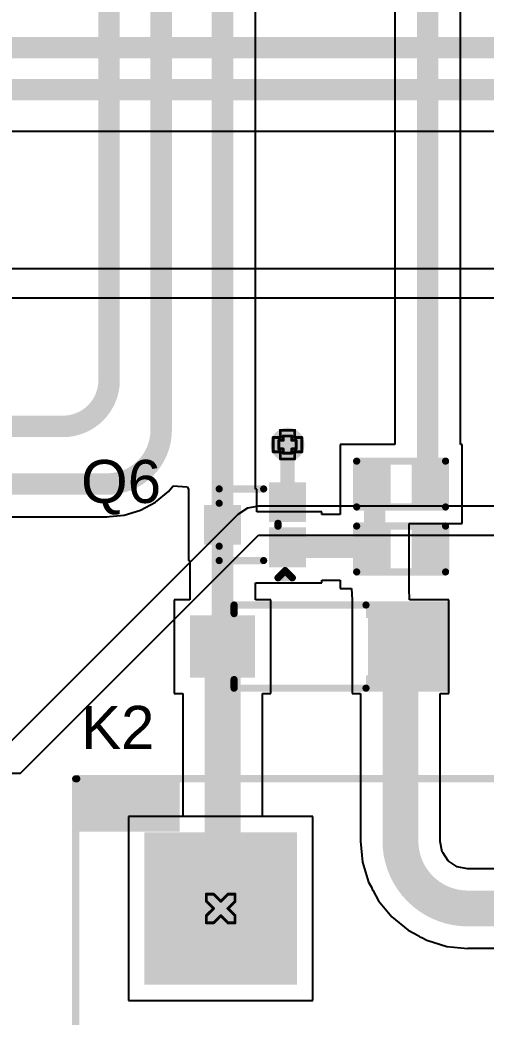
# Model space of a CAD drawing. Header units: inches. Extents: x -3 to 195, y 0 to 199.
# Drawn here: x 1.002 to 1.327, y 1.478 to 2.174 of the extents above; entities that cross this region are included whole.
import ezdxf

# ---------------------------------------------------------------- set-up
doc = ezdxf.new("R2010")
doc.units = ezdxf.units.IN
doc.header["$MEASUREMENT"] = 0
for name, color, linetype in [('Bottom Layer', 5, 'Continuous'), ('Bottom Solder', 6, 'Continuous'), ('Drill Drawing', 1, 'Continuous'), ('Multi-Layer', 9, 'Continuous'), ('Pad Holes', 156, 'Continuous'), ('Top Layer', 1, 'Continuous'), ('Top Overlay', 2, 'Continuous'), ('Top Paste', 8, 'Continuous'), ('Top Solder', 216, 'Continuous'), ('Via Holes', 16, 'Continuous')]:
    doc.layers.add(name, color=color, linetype=linetype)
doc.styles.add('Arial', font='', dxfattribs={"height": 0.2})
doc.styles.get('Arial').set_extended_font_data('Arial')

# ---------------------------------------------------------------- blocks, each defined once
blk = doc.blocks.new('R___0402_49')
at = {"layer": 'Top Layer'}
for points in [[(-0.0274996, -0.0124999), (-0.0274996, 0.0125001), (-0.009499599999999999, 0.0125001), (-0.009499600000000002, -0.0124999)], [(0.009500299999999998, -0.0124999), (0.009500300000000001, 0.0125001), (0.0275003, 0.0125001), (0.0275003, -0.0124999)]]:
    blk.add_hatch(color=1, dxfattribs=at).paths.add_polyline_path(points)
at = {"layer": 'Top Paste'}
for points in [[(-0.0274996, -0.0124999), (-0.0274996, 0.0125001), (-0.009499599999999999, 0.0125001), (-0.009499600000000002, -0.0124999)], [(0.009500299999999998, -0.0124999), (0.009500300000000001, 0.0125001), (0.0275003, 0.0125001), (0.0275003, -0.0124999)]]:
    blk.add_hatch(color=8, dxfattribs=at).paths.add_polyline_path(points)
at = {"layer": 'Top Solder'}
for points in [[(-0.029665, -0.0146653), (-0.029665, 0.0146655), (-0.007334199999999998, 0.0146655), (-0.007334200000000002, -0.0146653)], [(0.007334899999999998, -0.0146653), (0.007334900000000002, 0.0146655), (0.0296657, 0.0146655), (0.0296657, -0.0146653)]]:
    blk.add_hatch(color=216, dxfattribs=at).paths.add_polyline_path(points)
at = {"layer": 'Top Overlay'}
for points in [[(-0.0309995, 0.0160001, 0.005, 0.005, 0), (-0.0309996, -0.0159998, 0.005, 0.005, 0)], [(0.0310004, 0.0160001, 0.005, 0.005, 0), (-0.0309995, 0.0160001, 0.005, 0.005, 0)], [(0.0310004, 0.0160001, 0.005, 0.005, 0), (0.0310004, -0.0159998, 0.005, 0.005, 0)], [(0.0310004, -0.0159998, 0.005, 0.005, 0), (-0.0309996, -0.0159998, 0.005, 0.005, 0)], [(0.0320004, -0.0169998, 0.000127, 0.000127, 0), (-0.0319996, -0.017, 0.000127, 0.000127, 0)]]:
    blk.add_lwpolyline(points, format="xyseb", dxfattribs=at)
for points in [[(-0.0322495, 0.0160001, 0.0025, 0.0025, 1), (-0.0297495, 0.0160001, 0.0025, 0.0025, 1)], [(-0.0322495, 0.0160001, 0.0025, 0.0025, 1), (-0.0297495, 0.0160001, 0.0025, 0.0025, 1)], [(0.0297504, 0.0160001, 0.0025, 0.0025, 1), (0.0322504, 0.0160001, 0.0025, 0.0025, 1)], [(0.0297504, 0.0160001, 0.0025, 0.0025, 1), (0.0322504, 0.0160001, 0.0025, 0.0025, 1)], [(-0.0322496, -0.0159998, 0.0025, 0.0025, 1), (-0.0297496, -0.0159998, 0.0025, 0.0025, 1)], [(-0.0322496, -0.0159998, 0.0025, 0.0025, 1), (-0.0297496, -0.0159998, 0.0025, 0.0025, 1)], [(0.0297504, -0.0159998, 0.0025, 0.0025, 1), (0.0322504, -0.0159998, 0.0025, 0.0025, 1)], [(0.0297504, -0.0159998, 0.0025, 0.0025, 1), (0.0322504, -0.0159998, 0.0025, 0.0025, 1)], [(-0.0320313, -0.017, 6.35e-05, 6.35e-05, 1), (-0.0319679, -0.017, 6.35e-05, 6.35e-05, 1)], [(0.0319687, -0.0169998, 6.35e-05, 6.35e-05, 1), (0.0320321, -0.0169998, 6.35e-05, 6.35e-05, 1)]]:
    blk.add_lwpolyline(points, format="xyseb", close=True, dxfattribs=at)
blk = doc.blocks.new('R___0402_51')
at = {"layer": 'Top Layer'}
for points in [[(-0.0275004, -0.0125008), (-0.0275004, 0.0124992), (-0.009500399999999999, 0.0124992), (-0.0095004, -0.0125008)], [(0.009499599999999999, -0.0125008), (0.009499600000000002, 0.0124992), (0.0274996, 0.0124992), (0.0274996, -0.0125008)]]:
    blk.add_hatch(color=1, dxfattribs=at).paths.add_polyline_path(points)
at = {"layer": 'Top Paste'}
for points in [[(-0.0275004, -0.0125008), (-0.0275004, 0.0124992), (-0.009500399999999999, 0.0124992), (-0.0095004, -0.0125008)], [(0.009499599999999999, -0.0125008), (0.009499600000000002, 0.0124992), (0.0274996, 0.0124992), (0.0274996, -0.0125008)]]:
    blk.add_hatch(color=8, dxfattribs=at).paths.add_polyline_path(points)
at = {"layer": 'Top Solder'}
for points in [[(-0.0296658, -0.0146662), (-0.0296658, 0.0146646), (-0.007334999999999999, 0.0146646), (-0.007335000000000001, -0.0146662)], [(0.007334199999999998, -0.0146662), (0.007334200000000002, 0.0146646), (0.029665, 0.0146646), (0.029665, -0.0146662)]]:
    blk.add_hatch(color=216, dxfattribs=at).paths.add_polyline_path(points)
at = {"layer": 'Top Overlay'}
for points in [[(0.0309996, 0.0159991, 0.005, 0.005, 0), (-0.0310004, 0.0159991, 0.005, 0.005, 0)], [(-0.0310004, 0.0159991, 0.005, 0.005, 0), (-0.0310004, -0.0160008, 0.005, 0.005, 0)], [(0.0309996, 0.0159991, 0.005, 0.005, 0), (0.0309996, -0.0160008, 0.005, 0.005, 0)], [(0.0309996, -0.0160008, 0.005, 0.005, 0), (-0.0310004, -0.0160008, 0.005, 0.005, 0)], [(0.0319996, -0.0170007, 0.000127, 0.000127, 0), (-0.0320004, -0.0170008, 0.000127, 0.000127, 0)]]:
    blk.add_lwpolyline(points, format="xyseb", dxfattribs=at)
for points in [[(-0.0322504, 0.0159991, 0.0025, 0.0025, 1), (-0.0297504, 0.0159991, 0.0025, 0.0025, 1)], [(-0.0322504, 0.0159991, 0.0025, 0.0025, 1), (-0.0297504, 0.0159991, 0.0025, 0.0025, 1)], [(0.0297496, 0.0159991, 0.0025, 0.0025, 1), (0.0322496, 0.0159991, 0.0025, 0.0025, 1)], [(0.0297496, 0.0159991, 0.0025, 0.0025, 1), (0.0322496, 0.0159991, 0.0025, 0.0025, 1)], [(-0.0322504, -0.0160008, 0.0025, 0.0025, 1), (-0.0297504, -0.0160008, 0.0025, 0.0025, 1)], [(-0.0322504, -0.0160008, 0.0025, 0.0025, 1), (-0.0297504, -0.0160008, 0.0025, 0.0025, 1)], [(0.0297496, -0.0160008, 0.0025, 0.0025, 1), (0.0322496, -0.0160008, 0.0025, 0.0025, 1)], [(0.0297496, -0.0160008, 0.0025, 0.0025, 1), (0.0322496, -0.0160008, 0.0025, 0.0025, 1)], [(-0.0320321, -0.0170008, 6.35e-05, 6.35e-05, 1), (-0.0319687, -0.0170008, 6.35e-05, 6.35e-05, 1)], [(0.0319679, -0.0170007, 6.35e-05, 6.35e-05, 1), (0.0320313, -0.0170007, 6.35e-05, 6.35e-05, 1)]]:
    blk.add_lwpolyline(points, format="xyseb", close=True, dxfattribs=at)
blk = doc.blocks.new('SOT_723_78')
at = {"layer": 'Top Layer'}
for points in [[(-0.0098427, 0.03149575), (0.0098423, 0.03149575), (0.0098423, 0.01377925), (-0.0098427, 0.01377925)], [(-0.025591, -0.01378015), (-0.005906, -0.01378015), (-0.005906, -0.03149665), (-0.025591, -0.03149665)], [(0.0059052, -0.01378025), (0.0255902, -0.01378025), (0.0255902, -0.03149675), (0.0059052, -0.03149675)]]:
    blk.add_hatch(color=1, dxfattribs=at).paths.add_polyline_path(points)
at = {"layer": 'Top Paste'}
for points in [[(-0.0098427, 0.03149575), (0.0098423, 0.03149575), (0.0098423, 0.01377925), (-0.0098427, 0.01377925)], [(-0.025591, -0.01378015), (-0.005906, -0.01378015), (-0.005906, -0.03149665), (-0.025591, -0.03149665)], [(0.0059052, -0.01378025), (0.0255902, -0.01378025), (0.0255902, -0.03149675), (0.0059052, -0.03149675)]]:
    blk.add_hatch(color=8, dxfattribs=at).paths.add_polyline_path(points)
at = {"layer": 'Top Solder'}
for points in [[(-0.0138427, 0.03549575), (0.0138423, 0.03549575), (0.0138423, 0.00977925), (-0.0138427, 0.00977925)], [(-0.029591, -0.00978015), (-0.001906, -0.00978015), (-0.001906, -0.03549665), (-0.029591, -0.03549665)], [(0.0019052, -0.00978025), (0.0295902, -0.00978025), (0.0295902, -0.03549675), (0.0019052, -0.03549675)]]:
    blk.add_hatch(color=216, dxfattribs=at).paths.add_polyline_path(points)
at = {"layer": 'Top Overlay'}
for points in [[(-0.0250004, 0.0249995, 0.005, 0.005, 0), (-0.0250005, -0.0060004, 0.005, 0.005, 0)], [(-0.0250004, 0.0249995, 0.005, 0.005, 0), (-0.0250005, -0.0060004, 0.005, 0.005, 0)], [(-0.0250004, 0.0249995, 0.005, 0.005, 0), (-0.0150004, 0.0249994, 0.005, 0.005, 0)], [(-0.0250004, 0.0249995, 0.005, 0.005, 0), (-0.0150004, 0.0249994, 0.005, 0.005, 0)], [(0.0249997, 0.0249995, 0.005, 0.005, 0), (0.0149996, 0.0249994, 0.005, 0.005, 0)], [(0.0249997, 0.0249995, 0.005, 0.005, 0), (0.0249997, -0.0060005, 0.005, 0.005, 0)], [(-0.0370003, -0.0160005, 0.005, 0.005, 0), (-0.0370003, -0.0260006, 0.005, 0.005, 0)], [(-0.0370003, -0.0160005, 0.005, 0.005, 0), (-0.0320003, -0.0210005, 0.005, 0.005, 0)], [(-0.0010002, -0.0160005, 0.005, 0.005, 0), (0.0009996, -0.0160005, 0.005, 0.005, 0)], [(-0.0320003, -0.0210005, 0.005, 0.005, 0), (-0.0370003, -0.0260006, 0.005, 0.005, 0)]]:
    blk.add_lwpolyline(points, format="xyseb", dxfattribs=at)
for points in [[(-0.0262504, 0.0249995, 0.0025, 0.0025, 1), (-0.0237504, 0.0249995, 0.0025, 0.0025, 1)], [(-0.0262504, 0.0249995, 0.0025, 0.0025, 1), (-0.0237504, 0.0249995, 0.0025, 0.0025, 1)], [(-0.0262504, 0.0249995, 0.0025, 0.0025, 1), (-0.0237504, 0.0249995, 0.0025, 0.0025, 1)], [(-0.0262504, 0.0249995, 0.0025, 0.0025, 1), (-0.0237504, 0.0249995, 0.0025, 0.0025, 1)], [(-0.0162504, 0.0249994, 0.0025, 0.0025, 1), (-0.0137504, 0.0249994, 0.0025, 0.0025, 1)], [(-0.0162504, 0.0249994, 0.0025, 0.0025, 1), (-0.0137504, 0.0249994, 0.0025, 0.0025, 1)], [(0.0137496, 0.0249994, 0.0025, 0.0025, 1), (0.0162496, 0.0249994, 0.0025, 0.0025, 1)], [(0.0237497, 0.0249995, 0.0025, 0.0025, 1), (0.0262497, 0.0249995, 0.0025, 0.0025, 1)], [(0.0237497, 0.0249995, 0.0025, 0.0025, 1), (0.0262497, 0.0249995, 0.0025, 0.0025, 1)], [(-0.0262505, -0.0060004, 0.0025, 0.0025, 1), (-0.0237505, -0.0060004, 0.0025, 0.0025, 1)], [(-0.0262505, -0.0060004, 0.0025, 0.0025, 1), (-0.0237505, -0.0060004, 0.0025, 0.0025, 1)], [(0.0237497, -0.0060005, 0.0025, 0.0025, 1), (0.0262497, -0.0060005, 0.0025, 0.0025, 1)], [(-0.0382503, -0.0160005, 0.0025, 0.0025, 1), (-0.0357503, -0.0160005, 0.0025, 0.0025, 1)], [(-0.0382503, -0.0160005, 0.0025, 0.0025, 1), (-0.0357503, -0.0160005, 0.0025, 0.0025, 1)], [(-0.0022502, -0.0160005, 0.0025, 0.0025, 1), (0.0002498, -0.0160005, 0.0025, 0.0025, 1)], [(-0.0002504, -0.0160005, 0.0025, 0.0025, 1), (0.0022496, -0.0160005, 0.0025, 0.0025, 1)], [(-0.0332503, -0.0210005, 0.0025, 0.0025, 1), (-0.0307503, -0.0210005, 0.0025, 0.0025, 1)], [(-0.0332503, -0.0210005, 0.0025, 0.0025, 1), (-0.0307503, -0.0210005, 0.0025, 0.0025, 1)], [(-0.0382503, -0.0260006, 0.0025, 0.0025, 1), (-0.0357503, -0.0260006, 0.0025, 0.0025, 1)], [(-0.0382503, -0.0260006, 0.0025, 0.0025, 1), (-0.0357503, -0.0260006, 0.0025, 0.0025, 1)]]:
    blk.add_lwpolyline(points, format="xyseb", close=True, dxfattribs=at)
blk = doc.blocks.new('G5RL_1A_E_HR_DC5_89')
at = {"layer": 'Bottom Layer'}
blk.add_hatch(color=5, dxfattribs=at).paths.add_polyline_path([(-0.5413634, -0.0984365), (-0.4429384, -0.0984365), (-0.4429384, -0.1968615), (-0.5413634, -0.1968615)])
at = {"layer": 'Bottom Solder'}
blk.add_hatch(color=6, dxfattribs=at).paths.add_polyline_path([(-0.5453634, -0.0944365), (-0.4389384, -0.0944365), (-0.4389384, -0.2008615), (-0.5453634, -0.2008615)])
at = {"layer": 'Multi-Layer'}
blk.add_hatch(color=9, dxfattribs=at).paths.add_polyline_path([(-0.5413634, -0.0984365), (-0.4429384, -0.0984365), (-0.4429384, -0.1968615), (-0.5413634, -0.1968615)])
at = {"layer": 'Pad Holes'}
h = blk.add_hatch(color=7, dxfattribs=at)
edge = h.paths.add_edge_path()
edge.add_arc((-0.4921509, -0.147649), 0.029528, 0, 360)
at = {"layer": 'Top Layer'}
blk.add_hatch(color=1, dxfattribs=at).paths.add_polyline_path([(-0.5413634, -0.0984365), (-0.4429384, -0.0984365), (-0.4429384, -0.1968615), (-0.5413634, -0.1968615)])
at = {"layer": 'Top Overlay'}
blk.add_hatch(color=2, dxfattribs=at).paths.add_polyline_path([(-0.5827041, -0.24876), (-0.5458461, -0.24876), (-0.5458461, -0.176252), (-0.5827041, -0.176252)])
at = {"layer": 'Top Solder'}
blk.add_hatch(color=216, dxfattribs=at).paths.add_polyline_path([(-0.5453634, -0.0944365), (-0.4389384, -0.0944365), (-0.4389384, -0.2008615), (-0.5453634, -0.2008615)])
at = {"layer": 'Top Overlay'}
for points in [[(-0.5826769, -0.248009, 0.005, 0.005, 0), (-0.5826769, 0.251991, 0.005, 0.005, 0)], [(-0.5826769, -0.248009, 0.005, 0.005, 0), (-0.5826769, 0.251991, 0.005, 0.005, 0)], [(0.5590531, -0.248789, 0.005, 0.005, 0), (-0.5826769, -0.248789, 0.005, 0.005, 0)]]:
    blk.add_lwpolyline(points, format="xyseb", dxfattribs=at)
for points in [[(-0.5839269, -0.248009, 0.0025, 0.0025, 1), (-0.5814269, -0.248009, 0.0025, 0.0025, 1)], [(-0.5839269, -0.248009, 0.0025, 0.0025, 1), (-0.5814269, -0.248009, 0.0025, 0.0025, 1)], [(-0.5839269, -0.248789, 0.0025, 0.0025, 1), (-0.5814269, -0.248789, 0.0025, 0.0025, 1)]]:
    blk.add_lwpolyline(points, format="xyseb", close=True, dxfattribs=at)
blk = doc.blocks.new('SOD_123_123')
at = {"layer": 'Top Layer'}
for points in [[(-0.0433073, 0.01771695), (-0.0433073, -0.01771615), (-0.0807089, -0.01771615), (-0.0807089, 0.01771695)], [(0.0807088, 0.01771695), (0.0807088, -0.01771615), (0.0433072, -0.01771615), (0.0433072, 0.01771695)]]:
    blk.add_hatch(color=1, dxfattribs=at).paths.add_polyline_path(points)
at = {"layer": 'Top Overlay'}
for points in [[(0.0380001, 0.0200008), (0.0966341, 0.0200008), (0.0966341, 0.0314968), (0.0380001, 0.0314968)], [(0.0834586, -0.0310002), (0.0966346, -0.0310002), (0.0966346, 0.0309998), (0.0834586, 0.0309998)], [(0.0380003, -0.0314976), (0.0966343, -0.0314976), (0.0966343, -0.0200016), (0.0380003, -0.0200016)]]:
    blk.add_hatch(color=2, dxfattribs=at).paths.add_polyline_path(points)
at = {"layer": 'Top Paste'}
for points in [[(-0.0433073, 0.01771695), (-0.0433073, -0.01771615), (-0.0807089, -0.01771615), (-0.0807089, 0.01771695)], [(0.0807088, 0.01771695), (0.0807088, -0.01771615), (0.0433072, -0.01771615), (0.0433072, 0.01771695)]]:
    blk.add_hatch(color=8, dxfattribs=at).paths.add_polyline_path(points)
at = {"layer": 'Top Solder'}
for points in [[(-0.0393073, 0.02171695), (-0.0393073, -0.02171615), (-0.0847089, -0.02171615), (-0.0847089, 0.02171695)], [(0.0847088, 0.02171695), (0.0847088, -0.02171615), (0.0393072, -0.02171615), (0.0393072, 0.02171695)]]:
    blk.add_hatch(color=216, dxfattribs=at).paths.add_polyline_path(points)
at = {"layer": 'Top Overlay'}
for points in [[(-0.054, 0.0230004, 0.005, 0.005, 0), (-0.054, 0.0290004, 0.005, 0.005, 0)], [(-0.054, 0.0290004, 0.005, 0.005, 0), (0.038, 0.0290004, 0.005, 0.005, 0)], [(-0.0540001, -0.0289997, 0.005, 0.005, 0), (-0.054, -0.0229995, 0.005, 0.005, 0)], [(-0.0540001, -0.0289997, 0.005, 0.005, 0), (0.038, -0.0289996, 0.005, 0.005, 0)]]:
    blk.add_lwpolyline(points, format="xyseb", dxfattribs=at)
for points in [[(-0.05525, 0.0290004, 0.0025, 0.0025, 1), (-0.05275, 0.0290004, 0.0025, 0.0025, 1)], [(-0.05525, 0.0290004, 0.0025, 0.0025, 1), (-0.05275, 0.0290004, 0.0025, 0.0025, 1)], [(0.03675, 0.0290004, 0.0025, 0.0025, 1), (0.03925, 0.0290004, 0.0025, 0.0025, 1)], [(-0.05525, 0.0230004, 0.0025, 0.0025, 1), (-0.05275, 0.0230004, 0.0025, 0.0025, 1)], [(-0.05525, -0.0229995, 0.0025, 0.0025, 1), (-0.05275, -0.0229995, 0.0025, 0.0025, 1)], [(-0.0552501, -0.0289997, 0.0025, 0.0025, 1), (-0.0527501, -0.0289997, 0.0025, 0.0025, 1)], [(-0.0552501, -0.0289997, 0.0025, 0.0025, 1), (-0.0527501, -0.0289997, 0.0025, 0.0025, 1)], [(0.03675, -0.0289996, 0.0025, 0.0025, 1), (0.03925, -0.0289996, 0.0025, 0.0025, 1)]]:
    blk.add_lwpolyline(points, format="xyseb", close=True, dxfattribs=at)

msp = doc.modelspace()

# ---------------------------------------------------------------- hatches: boundary and pattern name
at = {"layer": 'Bottom Layer'}
h = msp.add_hatch(color=5, dxfattribs=at)
edge = h.paths.add_edge_path()
edge.add_arc((1.1881228, 1.8772815), 0.011811, 0, 360)
at = {"layer": 'Top Layer'}
h = msp.add_hatch(color=1, dxfattribs=at)
edge = h.paths.add_edge_path()
edge.add_arc((1.1881228, 1.8772815), 0.011811, 0, 360)
at = {"layer": 'Via Holes'}
h = msp.add_hatch(color=7, dxfattribs=at)
edge = h.paths.add_edge_path()
edge.add_arc((1.1881228, 1.8772815), 0.0059055, 0, 360)

# ---------------------------------------------------------------- linework, layer by layer
at = {"layer": 'Bottom Layer'}
for p, q in [((0.4234688, 2.0959999), (2.5739999, 2.0959995)), ((2.465, 2), (0.3198, 2)), ((0.3198008, 1.9796082), (2.4647478, 1.9796082)), ((1.160196, 1.8328396), (1.1535804, 1.8284192)), ((1.1679996, 1.8343919), (1.160196, 1.8328396)), ((1.1680001, 1.8343918), (1.1679996, 1.8343919)), ((2.2359995, 1.8343916), (1.1680001, 1.8343918)), ((1.1535804, 1.8284192), (0.9935785, 1.6684172)), ((1.0020251, 1.6480254), (1.1679996, 1.814)), ((1.1679996, 1.814), (2.2359993, 1.8139998)), ((0.8130255, 1.6480255), (1.0020251, 1.6480254)), ((1.2057495, 1.6178384), (1.0773245, 1.6178384)), ((1.0773245, 1.6178384), (1.0773245, 1.4894134)), ((1.2057495, 1.4894134), (1.2057495, 1.6178384)), ((1.0773245, 1.4894134), (1.2057495, 1.4894134))]:
    msp.add_line(p, q, dxfattribs=at)
for points in [[(0.7494158, 2.1542372, 0.015, 0.015, 0), (2.7792241, 2.1542373, 0.015, 0.015, 0)], [(0.6475763, 2.125, 0.015, 0.015, 0), (2.5911797, 2.125, 0.015, 0.015, 0)]]:
    msp.add_lwpolyline(points, format="xyseb", dxfattribs=at)
at = {"layer": 'Drill Drawing'}
for points in [[(1.1831228, 1.8822815, 0.002, 0.002, 0), (1.1831228, 1.8872815, 0.002, 0.002, 0)], [(1.1831228, 1.8872815, 0.002, 0.002, 0), (1.1931228, 1.8872815, 0.002, 0.002, 0)], [(1.1931228, 1.8822815, 0.002, 0.002, 0), (1.1931228, 1.8872815, 0.002, 0.002, 0)], [(1.1781228, 1.8722815, 0.002, 0.002, 0), (1.1781228, 1.8822815, 0.002, 0.002, 0)], [(1.1781228, 1.8822815, 0.002, 0.002, 0), (1.1831228, 1.8822815, 0.002, 0.002, 0)], [(1.1821228, 1.8742815, 0.002, 0.002, 0), (1.1821228, 1.8802815, 0.002, 0.002, 0)], [(1.1821228, 1.8802815, 0.002, 0.002, 0), (1.1851228, 1.8802815, 0.002, 0.002, 0)], [(1.1851228, 1.8802815, 0.002, 0.002, 0), (1.1851228, 1.8832815, 0.002, 0.002, 0)], [(1.1851228, 1.8832815, 0.002, 0.002, 0), (1.1911228, 1.8832815, 0.002, 0.002, 0)], [(1.1911228, 1.8802815, 0.002, 0.002, 0), (1.1911228, 1.8832815, 0.002, 0.002, 0)], [(1.1911228, 1.8802815, 0.002, 0.002, 0), (1.1941228, 1.8802815, 0.002, 0.002, 0)], [(1.1931228, 1.8822815, 0.002, 0.002, 0), (1.1981228, 1.8822815, 0.002, 0.002, 0)], [(1.1941228, 1.8742815, 0.002, 0.002, 0), (1.1941228, 1.8802815, 0.002, 0.002, 0)], [(1.1981228, 1.8722815, 0.002, 0.002, 0), (1.1981228, 1.8822815, 0.002, 0.002, 0)], [(1.1781228, 1.8722815, 0.002, 0.002, 0), (1.1831228, 1.8722815, 0.002, 0.002, 0)], [(1.1821228, 1.8742815, 0.002, 0.002, 0), (1.1851228, 1.8742815, 0.002, 0.002, 0)], [(1.1831228, 1.8672815, 0.002, 0.002, 0), (1.1831228, 1.8722815, 0.002, 0.002, 0)], [(1.1851228, 1.8712815, 0.002, 0.002, 0), (1.1851228, 1.8742815, 0.002, 0.002, 0)], [(1.1851228, 1.8712815, 0.002, 0.002, 0), (1.1911228, 1.8712815, 0.002, 0.002, 0)], [(1.1911228, 1.8742815, 0.002, 0.002, 0), (1.1941228, 1.8742815, 0.002, 0.002, 0)], [(1.1911228, 1.8712815, 0.002, 0.002, 0), (1.1911228, 1.8742815, 0.002, 0.002, 0)], [(1.1931228, 1.8722815, 0.002, 0.002, 0), (1.1981228, 1.8722815, 0.002, 0.002, 0)], [(1.1931228, 1.8672815, 0.002, 0.002, 0), (1.1931228, 1.8722815, 0.002, 0.002, 0)], [(1.1831228, 1.8672815, 0.002, 0.002, 0), (1.1931228, 1.8672815, 0.002, 0.002, 0)], [(1.131537, 1.5586259, 0.002, 0.002, 0), (1.131537, 1.5636259, 0.002, 0.002, 0)], [(1.131537, 1.5636259, 0.002, 0.002, 0), (1.136537, 1.5636259, 0.002, 0.002, 0)], [(1.131537, 1.5586259, 0.002, 0.002, 0), (1.136537, 1.5536259, 0.002, 0.002, 0)], [(1.136537, 1.5636259, 0.002, 0.002, 0), (1.141537, 1.5586259, 0.002, 0.002, 0)], [(1.141537, 1.5586259, 0.002, 0.002, 0), (1.146537, 1.5636259, 0.002, 0.002, 0)], [(1.146537, 1.5636259, 0.002, 0.002, 0), (1.151537, 1.5636259, 0.002, 0.002, 0)], [(1.146537, 1.5536259, 0.002, 0.002, 0), (1.151537, 1.5586259, 0.002, 0.002, 0)], [(1.151537, 1.5586259, 0.002, 0.002, 0), (1.151537, 1.5636259, 0.002, 0.002, 0)], [(1.131537, 1.5486259, 0.002, 0.002, 0), (1.136537, 1.5536259, 0.002, 0.002, 0)], [(1.146537, 1.5536259, 0.002, 0.002, 0), (1.151537, 1.5486259, 0.002, 0.002, 0)], [(1.131537, 1.5436259, 0.002, 0.002, 0), (1.131537, 1.5486259, 0.002, 0.002, 0)], [(1.131537, 1.5436259, 0.002, 0.002, 0), (1.136537, 1.5436259, 0.002, 0.002, 0)], [(1.136537, 1.5436259, 0.002, 0.002, 0), (1.141537, 1.5486259, 0.002, 0.002, 0)], [(1.141537, 1.5486259, 0.002, 0.002, 0), (1.146537, 1.5436259, 0.002, 0.002, 0)], [(1.146537, 1.5436259, 0.002, 0.002, 0), (1.151537, 1.5436259, 0.002, 0.002, 0)], [(1.151537, 1.5436259, 0.002, 0.002, 0), (1.151537, 1.5486259, 0.002, 0.002, 0)]]:
    msp.add_lwpolyline(points, format="xyseb", dxfattribs=at)
for points in [[(1.1826228, 1.8872815, 0.001, 0.001, 1), (1.1836228, 1.8872815, 0.001, 0.001, 1)], [(1.1826228, 1.8872815, 0.001, 0.001, 1), (1.1836228, 1.8872815, 0.001, 0.001, 1)], [(1.1926228, 1.8872815, 0.001, 0.001, 1), (1.1936228, 1.8872815, 0.001, 0.001, 1)], [(1.1926228, 1.8872815, 0.001, 0.001, 1), (1.1936228, 1.8872815, 0.001, 0.001, 1)], [(1.1776228, 1.8822815, 0.001, 0.001, 1), (1.1786228, 1.8822815, 0.001, 0.001, 1)], [(1.1776228, 1.8822815, 0.001, 0.001, 1), (1.1786228, 1.8822815, 0.001, 0.001, 1)], [(1.1816228, 1.8802815, 0.001, 0.001, 1), (1.1826228, 1.8802815, 0.001, 0.001, 1)], [(1.1816228, 1.8802815, 0.001, 0.001, 1), (1.1826228, 1.8802815, 0.001, 0.001, 1)], [(1.1826228, 1.8822815, 0.001, 0.001, 1), (1.1836228, 1.8822815, 0.001, 0.001, 1)], [(1.1826228, 1.8822815, 0.001, 0.001, 1), (1.1836228, 1.8822815, 0.001, 0.001, 1)], [(1.1846228, 1.8832815, 0.001, 0.001, 1), (1.1856228, 1.8832815, 0.001, 0.001, 1)], [(1.1846228, 1.8832815, 0.001, 0.001, 1), (1.1856228, 1.8832815, 0.001, 0.001, 1)], [(1.1846228, 1.8802815, 0.001, 0.001, 1), (1.1856228, 1.8802815, 0.001, 0.001, 1)], [(1.1846228, 1.8802815, 0.001, 0.001, 1), (1.1856228, 1.8802815, 0.001, 0.001, 1)], [(1.1906228, 1.8832815, 0.001, 0.001, 1), (1.1916228, 1.8832815, 0.001, 0.001, 1)], [(1.1906228, 1.8832815, 0.001, 0.001, 1), (1.1916228, 1.8832815, 0.001, 0.001, 1)], [(1.1906228, 1.8802815, 0.001, 0.001, 1), (1.1916228, 1.8802815, 0.001, 0.001, 1)], [(1.1906228, 1.8802815, 0.001, 0.001, 1), (1.1916228, 1.8802815, 0.001, 0.001, 1)], [(1.1926228, 1.8822815, 0.001, 0.001, 1), (1.1936228, 1.8822815, 0.001, 0.001, 1)], [(1.1926228, 1.8822815, 0.001, 0.001, 1), (1.1936228, 1.8822815, 0.001, 0.001, 1)], [(1.1936228, 1.8802815, 0.001, 0.001, 1), (1.1946228, 1.8802815, 0.001, 0.001, 1)], [(1.1936228, 1.8802815, 0.001, 0.001, 1), (1.1946228, 1.8802815, 0.001, 0.001, 1)], [(1.1976228, 1.8822815, 0.001, 0.001, 1), (1.1986228, 1.8822815, 0.001, 0.001, 1)], [(1.1976228, 1.8822815, 0.001, 0.001, 1), (1.1986228, 1.8822815, 0.001, 0.001, 1)], [(1.1776228, 1.8722815, 0.001, 0.001, 1), (1.1786228, 1.8722815, 0.001, 0.001, 1)], [(1.1776228, 1.8722815, 0.001, 0.001, 1), (1.1786228, 1.8722815, 0.001, 0.001, 1)], [(1.1816228, 1.8742815, 0.001, 0.001, 1), (1.1826228, 1.8742815, 0.001, 0.001, 1)], [(1.1816228, 1.8742815, 0.001, 0.001, 1), (1.1826228, 1.8742815, 0.001, 0.001, 1)], [(1.1826228, 1.8722815, 0.001, 0.001, 1), (1.1836228, 1.8722815, 0.001, 0.001, 1)], [(1.1826228, 1.8722815, 0.001, 0.001, 1), (1.1836228, 1.8722815, 0.001, 0.001, 1)], [(1.1846228, 1.8742815, 0.001, 0.001, 1), (1.1856228, 1.8742815, 0.001, 0.001, 1)], [(1.1846228, 1.8742815, 0.001, 0.001, 1), (1.1856228, 1.8742815, 0.001, 0.001, 1)], [(1.1846228, 1.8712815, 0.001, 0.001, 1), (1.1856228, 1.8712815, 0.001, 0.001, 1)], [(1.1846228, 1.8712815, 0.001, 0.001, 1), (1.1856228, 1.8712815, 0.001, 0.001, 1)], [(1.1906228, 1.8742815, 0.001, 0.001, 1), (1.1916228, 1.8742815, 0.001, 0.001, 1)], [(1.1906228, 1.8742815, 0.001, 0.001, 1), (1.1916228, 1.8742815, 0.001, 0.001, 1)], [(1.1906228, 1.8712815, 0.001, 0.001, 1), (1.1916228, 1.8712815, 0.001, 0.001, 1)], [(1.1906228, 1.8712815, 0.001, 0.001, 1), (1.1916228, 1.8712815, 0.001, 0.001, 1)], [(1.1926228, 1.8722815, 0.001, 0.001, 1), (1.1936228, 1.8722815, 0.001, 0.001, 1)], [(1.1926228, 1.8722815, 0.001, 0.001, 1), (1.1936228, 1.8722815, 0.001, 0.001, 1)], [(1.1936228, 1.8742815, 0.001, 0.001, 1), (1.1946228, 1.8742815, 0.001, 0.001, 1)], [(1.1936228, 1.8742815, 0.001, 0.001, 1), (1.1946228, 1.8742815, 0.001, 0.001, 1)], [(1.1976228, 1.8722815, 0.001, 0.001, 1), (1.1986228, 1.8722815, 0.001, 0.001, 1)], [(1.1976228, 1.8722815, 0.001, 0.001, 1), (1.1986228, 1.8722815, 0.001, 0.001, 1)], [(1.1826228, 1.8672815, 0.001, 0.001, 1), (1.1836228, 1.8672815, 0.001, 0.001, 1)], [(1.1826228, 1.8672815, 0.001, 0.001, 1), (1.1836228, 1.8672815, 0.001, 0.001, 1)], [(1.1926228, 1.8672815, 0.001, 0.001, 1), (1.1936228, 1.8672815, 0.001, 0.001, 1)], [(1.1926228, 1.8672815, 0.001, 0.001, 1), (1.1936228, 1.8672815, 0.001, 0.001, 1)], [(1.131037, 1.5636259, 0.001, 0.001, 1), (1.132037, 1.5636259, 0.001, 0.001, 1)], [(1.131037, 1.5636259, 0.001, 0.001, 1), (1.132037, 1.5636259, 0.001, 0.001, 1)], [(1.131037, 1.5586259, 0.001, 0.001, 1), (1.132037, 1.5586259, 0.001, 0.001, 1)], [(1.131037, 1.5586259, 0.001, 0.001, 1), (1.132037, 1.5586259, 0.001, 0.001, 1)], [(1.136037, 1.5636259, 0.001, 0.001, 1), (1.137037, 1.5636259, 0.001, 0.001, 1)], [(1.136037, 1.5636259, 0.001, 0.001, 1), (1.137037, 1.5636259, 0.001, 0.001, 1)], [(1.141037, 1.5586259, 0.001, 0.001, 1), (1.142037, 1.5586259, 0.001, 0.001, 1)], [(1.141037, 1.5586259, 0.001, 0.001, 1), (1.142037, 1.5586259, 0.001, 0.001, 1)], [(1.146037, 1.5636259, 0.001, 0.001, 1), (1.147037, 1.5636259, 0.001, 0.001, 1)], [(1.146037, 1.5636259, 0.001, 0.001, 1), (1.147037, 1.5636259, 0.001, 0.001, 1)], [(1.151037, 1.5636259, 0.001, 0.001, 1), (1.152037, 1.5636259, 0.001, 0.001, 1)], [(1.151037, 1.5636259, 0.001, 0.001, 1), (1.152037, 1.5636259, 0.001, 0.001, 1)], [(1.151037, 1.5586259, 0.001, 0.001, 1), (1.152037, 1.5586259, 0.001, 0.001, 1)], [(1.151037, 1.5586259, 0.001, 0.001, 1), (1.152037, 1.5586259, 0.001, 0.001, 1)], [(1.136037, 1.5536259, 0.001, 0.001, 1), (1.137037, 1.5536259, 0.001, 0.001, 1)], [(1.136037, 1.5536259, 0.001, 0.001, 1), (1.137037, 1.5536259, 0.001, 0.001, 1)], [(1.146037, 1.5536259, 0.001, 0.001, 1), (1.147037, 1.5536259, 0.001, 0.001, 1)], [(1.146037, 1.5536259, 0.001, 0.001, 1), (1.147037, 1.5536259, 0.001, 0.001, 1)], [(1.131037, 1.5486259, 0.001, 0.001, 1), (1.132037, 1.5486259, 0.001, 0.001, 1)], [(1.131037, 1.5486259, 0.001, 0.001, 1), (1.132037, 1.5486259, 0.001, 0.001, 1)], [(1.131037, 1.5436259, 0.001, 0.001, 1), (1.132037, 1.5436259, 0.001, 0.001, 1)], [(1.131037, 1.5436259, 0.001, 0.001, 1), (1.132037, 1.5436259, 0.001, 0.001, 1)], [(1.136037, 1.5436259, 0.001, 0.001, 1), (1.137037, 1.5436259, 0.001, 0.001, 1)], [(1.136037, 1.5436259, 0.001, 0.001, 1), (1.137037, 1.5436259, 0.001, 0.001, 1)], [(1.141037, 1.5486259, 0.001, 0.001, 1), (1.142037, 1.5486259, 0.001, 0.001, 1)], [(1.141037, 1.5486259, 0.001, 0.001, 1), (1.142037, 1.5486259, 0.001, 0.001, 1)], [(1.146037, 1.5436259, 0.001, 0.001, 1), (1.147037, 1.5436259, 0.001, 0.001, 1)], [(1.146037, 1.5436259, 0.001, 0.001, 1), (1.147037, 1.5436259, 0.001, 0.001, 1)], [(1.151037, 1.5486259, 0.001, 0.001, 1), (1.152037, 1.5486259, 0.001, 0.001, 1)], [(1.151037, 1.5486259, 0.001, 0.001, 1), (1.152037, 1.5486259, 0.001, 0.001, 1)], [(1.151037, 1.5436259, 0.001, 0.001, 1), (1.152037, 1.5436259, 0.001, 0.001, 1)], [(1.151037, 1.5436259, 0.001, 0.001, 1), (1.152037, 1.5436259, 0.001, 0.001, 1)]]:
    msp.add_lwpolyline(points, format="xyseb", close=True, dxfattribs=at)
at = {"layer": 'Top Layer'}
for p, q in [((1.2629079, 2.2837498), (1.2629079, 1.8772816)), ((1.3087895, 1.8772816), (1.3087895, 2.2837498)), ((1.1657876, 1.8462147), (1.1657876, 2.2282788)), ((1.2629079, 1.8772816), (1.2248487, 1.8772816)), ((1.2248487, 1.8772816), (1.2248487, 1.8285629)), ((1.3098487, 1.8772816), (1.3087895, 1.8772816)), ((1.3098487, 1.8222816), (1.3098487, 1.8772816)), ((1.0959681, 1.8371622), (1.1051137, 1.8446679)), ((1.1051137, 1.8446679), (1.108304, 1.8485553)), ((1.108304, 1.8485553), (1.1180428, 1.8478114)), ((1.1180428, 1.8478114), (1.1189886, 1.8462146)), ((1.1189886, 1.8462146), (1.1189886, 1.7965297)), ((1.166705, 1.8462147), (1.1657876, 1.8462147)), ((1.166705, 1.8304664), (1.166705, 1.8462147)), ((1.0855339, 1.8315851), (1.0959681, 1.8371622)), ((1.0742122, 1.8281507), (1.0855339, 1.8315851)), ((1.2119809, 1.8304664), (1.166705, 1.8304664)), ((1.2119809, 1.8285629), (1.2119809, 1.8304664)), ((0.8522289, 1.8268408), (1.062438, 1.8268408)), ((1.062438, 1.8268408), (1.0639337, 1.8271383)), ((1.0639337, 1.8271383), (1.0742122, 1.8281507)), ((1.2248487, 1.8285629), (1.2119809, 1.8285629)), ((1.2728525, 1.7770871), (1.2728525, 1.8222816)), ((1.2728525, 1.8222816), (1.3098487, 1.8222816)), ((1.1189886, 1.7965297), (1.119906, 1.7965297)), ((1.119906, 1.7965297), (1.119906, 1.769087)), ((1.2119809, 1.7807814), (1.2119809, 1.7826813)), ((1.2119809, 1.7826813), (1.2248525, 1.7826813)), ((1.2248525, 1.7826813), (1.2248525, 1.7769577)), ((1.1657876, 1.769087), (1.1657876, 1.7807814)), ((1.1657876, 1.7807814), (1.2119809, 1.7807814)), ((1.2248525, 1.7769577), (1.2328499, 1.7769577)), ((1.2328499, 1.7769577), (1.233162, 1.769087)), ((1.2728526, 1.7769577), (1.2728525, 1.7770871)), ((1.2731647, 1.769087), (1.2728526, 1.7769577)), ((1.119906, 1.769087), (1.109146, 1.769087)), ((1.109146, 1.769087), (1.109146, 1.703654)), ((1.1765476, 1.769087), (1.1657876, 1.769087)), ((1.1765476, 1.703654), (1.1765476, 1.769087)), ((1.233162, 1.769087), (1.2331621, 1.7689576)), ((1.2331621, 1.7689576), (1.2331621, 1.703654)), ((1.3005637, 1.769087), (1.2731647, 1.769087)), ((1.3005637, 1.703654), (1.3005637, 1.769087)), ((1.109146, 1.703654), (1.1151095, 1.703654)), ((1.1151095, 1.703654), (1.1151095, 1.6178384)), ((1.1705841, 1.6178384), (1.1705841, 1.703654)), ((1.1705841, 1.703654), (1.1765476, 1.703654)), ((1.2331621, 1.703654), (1.2391256, 1.703654)), ((1.2391256, 1.703654), (1.2391256, 1.6006657)), ((1.2946002, 1.6006657), (1.2946002, 1.703654)), ((1.2946002, 1.703654), (1.3005637, 1.703654)), ((1.1151095, 1.6178384), (1.0773245, 1.6178384)), ((1.0773245, 1.6178384), (1.0773245, 1.4894134)), ((1.2057495, 1.6178384), (1.1705841, 1.6178384)), ((1.2057495, 1.4894134), (1.2057495, 1.6178384)), ((1.2391256, 1.6006657), (1.2390022, 1.6006657)), ((1.2390022, 1.6006657), (1.2404414, 1.5860533)), ((1.2945563, 1.600332), (1.2946002, 1.6006657)), ((1.2959676, 1.5932367), (1.2945563, 1.600332)), ((1.296389, 1.5926062), (1.2959676, 1.5932367)), ((1.3001758, 1.5869388), (1.296389, 1.5926062)), ((1.3058432, 1.583152), (1.3001758, 1.5869388)), ((1.2404414, 1.5860533), (1.2447037, 1.5720025)), ((1.3064737, 1.5827306), (1.3058432, 1.583152)), ((1.313569, 1.5813193), (1.3064737, 1.5827306)), ((1.3139027, 1.5813632), (1.313569, 1.5813193)), ((1.378823, 1.5813632), (1.3139027, 1.5813632)), ((1.2447037, 1.5720025), (1.2466064, 1.568443)), ((1.2466064, 1.568443), (1.2471493, 1.5671323)), ((1.2471493, 1.5671323), (1.2476688, 1.5664553)), ((1.2476688, 1.5664553), (1.2516252, 1.5590532)), ((1.2516252, 1.5590532), (1.26094, 1.547703)), ((1.26094, 1.547703), (1.2722902, 1.5383882)), ((1.2722902, 1.5383882), (1.2796923, 1.5344318)), ((1.2796923, 1.5344318), (1.2803693, 1.5339123)), ((1.2803693, 1.5339123), (1.28168, 1.5333694)), ((1.28168, 1.5333694), (1.2852395, 1.5314667)), ((1.2852395, 1.5314667), (1.2992903, 1.5272044)), ((1.2992903, 1.5272044), (1.3139027, 1.5257652)), ((1.3139027, 1.5257652), (1.3139027, 1.5258886)), ((1.3139027, 1.5258886), (1.378823, 1.5258886)), ((1.0773245, 1.4894134), (1.2057495, 1.4894134))]:
    msp.add_line(p, q, dxfattribs=at)
for points in [[(1.1, 1.8873436, 0.015, 0.015, 0), (1.1, 2.35, 0.015, 0.015, 0)], [(1.2858487, 1.8497816, 0.015, 0.015, 0), (1.2858487, 2.2837498, 0.015, 0.015, 0)], [(1.063689, 1.9221295, 0.015, 0.015, 0), (1.063689, 2.27, 0.015, 0.015, 0)], [(1.1428468, 1.7363705, 0.015, 0.015, 0), (1.1428468, 2.2355137, 0.015, 0.015, 0)], [(1.063689, 1.9221295, 0.015, 0.015, -0.4142135623730951), (1.0315595, 1.89, 0.015, 0.015, 0)], [(0.711474, 1.89, 0.015, 0.015, 0), (1.0315595, 1.89, 0.015, 0.015, 0)], [(1.1, 1.8873436, 0.015, 0.015, -0.4142135623730951), (1.062438, 1.8497816, 0.015, 0.015, 0)], [(1.1881228, 1.8371201, 0.01, 0.01, 0), (1.1881228, 1.8772815, 0.01, 0.01, 0)], [(0.8282289, 1.8497816, 0.015, 0.015, 0), (1.062438, 1.8497816, 0.015, 0.015, 0)], [(1.2488467, 1.8044577, 0.015, 0.015, 0), (1.2488467, 1.8497815, 0.015, 0.015, 0)], [(1.1881228, 1.8056221, 0.015, 0.015, 0), (1.2461821, 1.8056221, 0.015, 0.015, 0)], [(1.2461821, 1.8056221, 0.015, 0.015, 0), (1.2488466, 1.8029576, 0.015, 0.015, 0)], [(1.2488466, 1.7994576, 0.015, 0.015, 0), (1.2488466, 1.8029576, 0.015, 0.015, 0)], [(1.2488466, 1.7994576, 0.015, 0.015, 0), (1.2488467, 1.7994577, 0.015, 0.015, 0)], [(1.1428468, 1.5549357, 0.025, 0.025, 0), (1.1428468, 1.7363705, 0.025, 0.025, 0)], [(1.2668629, 1.6006657, 0.025, 0.025, 0), (1.2668629, 1.7363705, 0.025, 0.025, 0)], [(1.2711705, 1.581001, 0.025, 0.025, -0.108242340549097), (1.2668629, 1.6006657, 0.025, 0.025, 0)], [(1.294238, 1.5579335, 0.025, 0.025, -0.1789275800620302), (1.2711705, 1.581001, 0.025, 0.025, 0)], [(1.3139027, 1.5536259, 0.025, 0.025, -0.1082423405490969), (1.294238, 1.5579335, 0.025, 0.025, 0)], [(1.3139027, 1.5536259, 0.025, 0.025, 0), (1.436837, 1.5536259, 0.025, 0.025, 0)], [(1.141537, 1.5536259, 0.015, 0.015, 0), (1.1428468, 1.5549357, 0.015, 0.015, 0)]]:
    msp.add_lwpolyline(points, format="xyseb", dxfattribs=at)
for points in [[(1.059939, 1.9221295, 0.0075, 0.0075, 1), (1.067439, 1.9221295, 0.0075, 0.0075, 1)], [(1.059939, 1.9221295, 0.0075, 0.0075, 1), (1.067439, 1.9221295, 0.0075, 0.0075, 1)], [(1.0278095, 1.89, 0.0075, 0.0075, 1), (1.0353095, 1.89, 0.0075, 0.0075, 1)], [(1.0278095, 1.89, 0.0075, 0.0075, 1), (1.0353095, 1.89, 0.0075, 0.0075, 1)], [(1.09625, 1.8873436, 0.0075, 0.0075, 1), (1.10375, 1.8873436, 0.0075, 0.0075, 1)], [(1.09625, 1.8873436, 0.0075, 0.0075, 1), (1.10375, 1.8873436, 0.0075, 0.0075, 1)], [(1.1856228, 1.8772815, 0.005, 0.005, 1), (1.1906228, 1.8772815, 0.005, 0.005, 1)], [(1.058688, 1.8497816, 0.0075, 0.0075, 1), (1.066188, 1.8497816, 0.0075, 0.0075, 1)], [(1.058688, 1.8497816, 0.0075, 0.0075, 1), (1.066188, 1.8497816, 0.0075, 0.0075, 1)], [(1.2450967, 1.8497815, 0.0075, 0.0075, 1), (1.2525967, 1.8497815, 0.0075, 0.0075, 1)], [(1.2820987, 1.8497816, 0.0075, 0.0075, 1), (1.2895987, 1.8497816, 0.0075, 0.0075, 1)], [(1.1856228, 1.8371201, 0.005, 0.005, 1), (1.1906228, 1.8371201, 0.005, 0.005, 1)], [(1.1843728, 1.8056221, 0.0075, 0.0075, 1), (1.1918728, 1.8056221, 0.0075, 0.0075, 1)], [(1.2424321, 1.8056221, 0.0075, 0.0075, 1), (1.2499321, 1.8056221, 0.0075, 0.0075, 1)], [(1.2424321, 1.8056221, 0.0075, 0.0075, 1), (1.2499321, 1.8056221, 0.0075, 0.0075, 1)], [(1.2450966, 1.8029576, 0.0075, 0.0075, 1), (1.2525966, 1.8029576, 0.0075, 0.0075, 1)], [(1.2450966, 1.8029576, 0.0075, 0.0075, 1), (1.2525966, 1.8029576, 0.0075, 0.0075, 1)], [(1.2450967, 1.8044577, 0.0075, 0.0075, 1), (1.2525967, 1.8044577, 0.0075, 0.0075, 1)], [(1.2450966, 1.7994576, 0.0075, 0.0075, 1), (1.2525966, 1.7994576, 0.0075, 0.0075, 1)], [(1.2450966, 1.7994576, 0.0075, 0.0075, 1), (1.2525966, 1.7994576, 0.0075, 0.0075, 1)], [(1.2450967, 1.7994577, 0.0075, 0.0075, 1), (1.2525967, 1.7994577, 0.0075, 0.0075, 1)], [(1.1365968, 1.7363705, 0.0125, 0.0125, 1), (1.1490968, 1.7363705, 0.0125, 0.0125, 1)], [(1.2606129, 1.7363705, 0.0125, 0.0125, 1), (1.2731129, 1.7363705, 0.0125, 0.0125, 1)], [(1.1390968, 1.7363705, 0.0075, 0.0075, 1), (1.1465968, 1.7363705, 0.0075, 0.0075, 1)], [(1.2606129, 1.6006657, 0.0125, 0.0125, 1), (1.2731129, 1.6006657, 0.0125, 0.0125, 1)], [(1.2606129, 1.6006657, 0.0125, 0.0125, 1), (1.2731129, 1.6006657, 0.0125, 0.0125, 1)], [(1.2649205, 1.581001, 0.0125, 0.0125, 1), (1.2774205, 1.581001, 0.0125, 0.0125, 1)], [(1.2649205, 1.581001, 0.0125, 0.0125, 1), (1.2774205, 1.581001, 0.0125, 0.0125, 1)], [(1.1365968, 1.5549357, 0.0125, 0.0125, 1), (1.1490968, 1.5549357, 0.0125, 0.0125, 1)], [(1.287988, 1.5579335, 0.0125, 0.0125, 1), (1.300488, 1.5579335, 0.0125, 0.0125, 1)], [(1.287988, 1.5579335, 0.0125, 0.0125, 1), (1.300488, 1.5579335, 0.0125, 0.0125, 1)], [(1.3076527, 1.5536259, 0.0125, 0.0125, 1), (1.3201527, 1.5536259, 0.0125, 0.0125, 1)], [(1.3076527, 1.5536259, 0.0125, 0.0125, 1), (1.3201527, 1.5536259, 0.0125, 0.0125, 1)], [(1.137787, 1.5536259, 0.0075, 0.0075, 1), (1.145287, 1.5536259, 0.0075, 0.0075, 1)], [(1.1390968, 1.5549357, 0.0075, 0.0075, 1), (1.1465968, 1.5549357, 0.0075, 0.0075, 1)]]:
    msp.add_lwpolyline(points, format="xyseb", close=True, dxfattribs=at)

# ---------------------------------------------------------------- block references
for name, p, rotation in [('R___0402_51', (1.2673483, 1.8497808), 180), ('SOT_723_78', (1.1654843, 1.8213724), 90), ('R___0402_49', (1.2673528, 1.8044578), 180), ('G5RL_1A_E_HR_DC5_89', (1.289186, 1.061475), 270)]:
    msp.add_blockref(name, p, dxfattribs=dict(rotation=rotation))
msp.add_blockref('SOD_123_123', (1.2048549, 1.7363701))

# ---------------------------------------------------------------- texts
at = {"layer": 'Top Overlay', "style": 'Arial'}
msp.add_text('Q6', height=0.03, rotation=360, dxfattribs=at).set_placement((1.0441036, 1.8365848))
msp.add_text('K2', height=0.03, dxfattribs=at).set_placement((1.0441036, 1.6650049))

doc.saveas('drawing.dxf')
